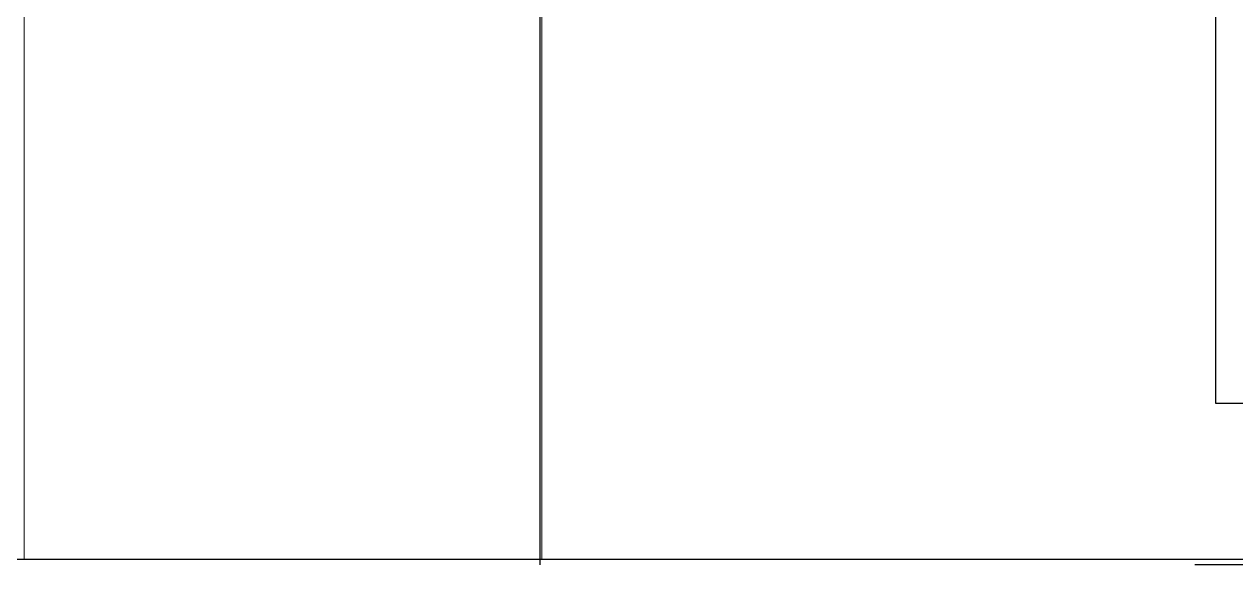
# Model space of a CAD drawing. Header units: millimetres. Extents: x 708 to 46452, y -4963 to 3960.
# Drawn here: x 3944 to 6308, y 1328 to 2381 of the extents above; entities that cross this region are included whole.
import ezdxf

# ---------------------------------------------------------------- set-up
doc = ezdxf.new("R2010")
doc.units = ezdxf.units.MM
doc.linetypes.add('DUZ', pattern=[0])
doc.layers.add('KP', color=1, linetype='Continuous')
doc.layers.add('Çerçeve', color=8, linetype='Continuous', lineweight=30)
doc.layers.add('ölçü yatay', color=150, linetype='DUZ', lineweight=18)
picture_1 = doc.add_image_def('image3.jpg', size_in_pixel=(1240, 1755))

# ---------------------------------------------------------------- blocks, each defined once
blk = doc.blocks.new('WEFJWE')
at = {"layer": 'KP'}
blk.add_lwpolyline([(30112.8, -8396), (37360.2, -8396), (37360.2, -14020), (30112.8, -14020)], close=True, dxfattribs=at)

msp = doc.modelspace()

# ---------------------------------------------------------------- linework, layer by layer
at = {"layer": 'Çerçeve'}
for p, q in [((4950.496, 1327.644), (4950.496, 3958.035)), ((4950.496, 1327.644), (4950.496, 3958.024)), ((3680.496, 1338.558), (20864.937, 1338.558)), ((6228.153, 1327.81), (20864.937, 1328.367))]:
    msp.add_line(p, q, dxfattribs=at)

# ---------------------------------------------------------------- block references
at = {"xscale": 0.25, "yscale": 0.25, "zscale": 0.25}
msp.add_blockref('WEFJWE', (-1259.348, 5146.985, 3305.175), dxfattribs=at)

# ---------------------------------------------------------------- pictures from other files: only their frames are drawn
at = {"layer": 'ölçü yatay'}
image = msp.add_image(picture_1, insert=(3943.578, 1338.558), size_in_units=(1010.06, 1429.56), rotation=0, dxfattribs=at)
image.dxf.flags = 7

doc.saveas('drawing.dxf')
